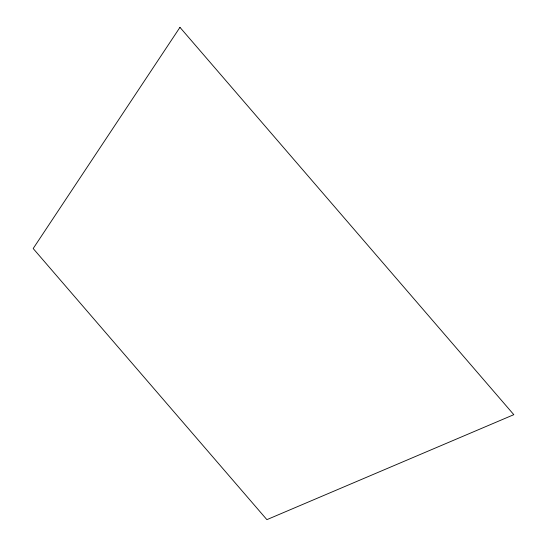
<?xml version="1.0" encoding="UTF-8"?>
<svg xmlns="http://www.w3.org/2000/svg" width="547" height="547" viewBox="0 0 547 547"><rect width="100%" height="100%" fill="white"/><g stroke="black" fill="none" stroke-linecap="round" stroke-linejoin="round"><path stroke-width="0.82" d="M179.956 27.35L33.182 248.523L266.888 519.65L513.818 414.674L179.956 27.35"/></g></svg>
